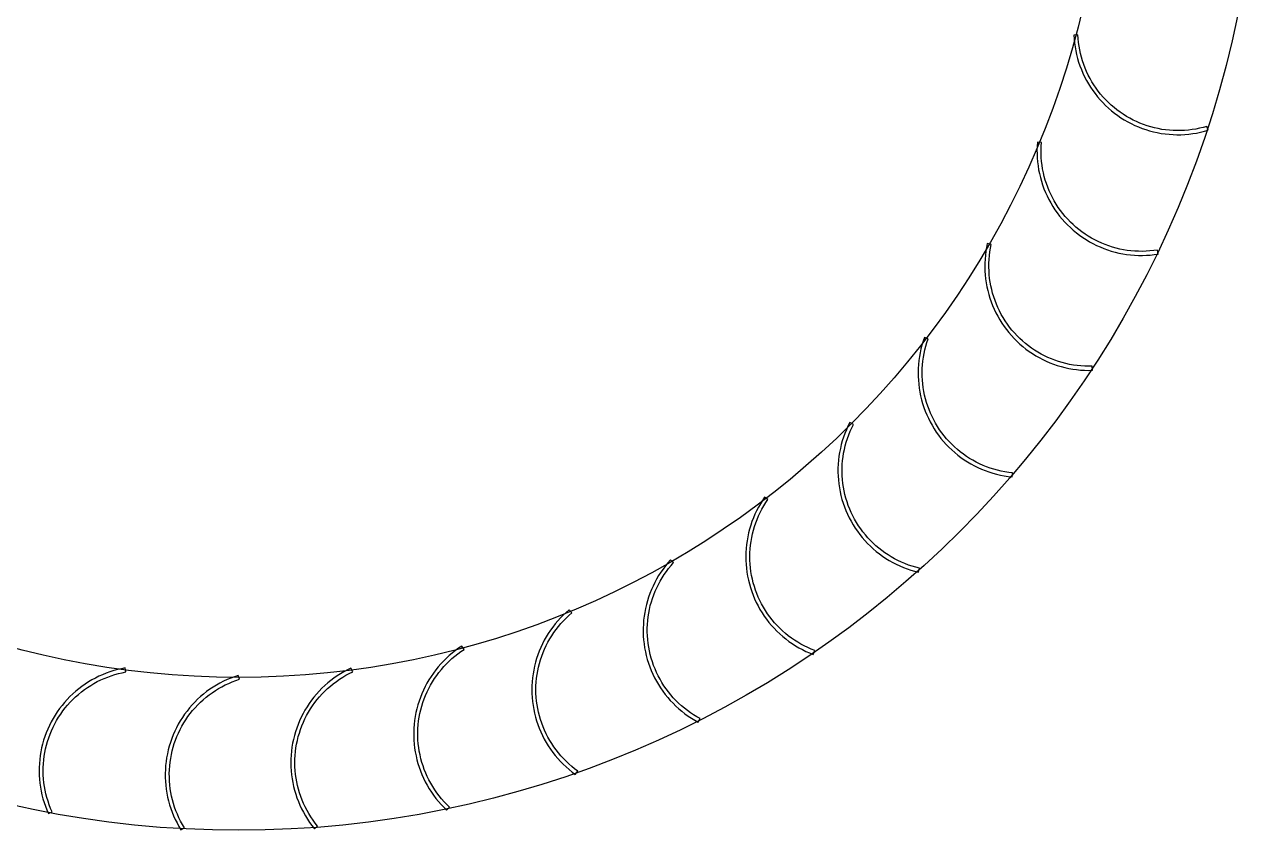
# Model space of a CAD drawing. Extents: x -300 to 300, y -300 to 300.
# Drawn here: x -63 to 300, y -300 to -63 of the extents above; entities that cross this region are included whole.
import ezdxf

# ---------------------------------------------------------------- set-up
doc = ezdxf.new("R2010")
doc.units = 0

msp = doc.modelspace()

# ---------------------------------------------------------------- linework, layer by layer
at = {"layer": 'ALABES'}
for points in [[(245.711657, -66.025028), (245.784457, -67.186375), (245.901257, -68.344125), (246.06189, -69.496612), (246.266124, -70.642175), (246.513665, -71.779167), (246.804157, -72.905951), (247.137181, -74.020905), (247.512259, -75.122424), (247.92885, -76.208923), (248.386355, -77.278837), (248.884115, -78.330627), (249.421414, -79.362779), (249.997478, -80.373807), (250.611479, -81.362256), (251.262532, -82.326703), (251.9497, -83.265759), (252.671994, -84.178074), (253.428375, -85.062334), (254.217754, -85.917266), (255.038995, -86.741639), (255.890914, -87.534268), (256.772287, -88.294011), (257.681845, -89.019774), (258.618278, -89.710513), (259.580239, -90.365234), (260.566342, -90.982994), (261.575169, -91.562904), (262.605268, -92.104129), (263.655155, -92.605891), (264.723319, -93.067467), (265.808224, -93.488192), (266.908306, -93.867462), (268.021984, -94.204729), (269.147654, -94.49951), (270.283695, -94.751378), (271.428472, -94.959973), (272.580339, -95.124993), (273.737636, -95.246202), (274.898697, -95.323424), (276.061853, -95.356548), (277.225427, -95.345527), (278.387746, -95.290377), (279.547137, -95.191177), (280.701931, -95.04807), (281.850465, -94.861261), (282.991086, -94.631021), (284.122152, -94.357679), (285.242037, -94.04163), (284.894259, -92.89313), (283.818191, -93.196814), (282.731377, -93.459461), (281.635383, -93.680694), (280.531786, -93.860193), (279.422174, -93.997701), (278.308145, -94.09302), (277.191301, -94.146013), (276.073252, -94.156602), (274.955605, -94.124774), (273.83997, -94.050573), (272.727953, -93.934107), (271.621154, -93.775543), (270.521166, -93.57511), (269.429573, -93.333096), (268.347945, -93.049849), (267.27784, -92.725777), (266.220799, -92.361346), (265.178341, -91.957082), (264.151969, -91.513565), (263.143159, -91.031435), (262.153364, -90.511385), (261.184007, -89.954164), (260.236485, -89.360574), (259.312162, -88.73147), (258.412367, -88.067756), (257.538396, -87.370388), (256.691506, -86.640371), (255.872918, -85.878754), (255.083809, -85.086634), (254.325315, -84.265152), (253.598527, -83.415489), (252.904493, -82.538868), (252.24421, -81.636553), (251.61863, -80.70984), (251.028652, -79.760065), (250.475127, -78.788593), (249.95885, -77.796825), (249.480565, -76.786186), (249.04096, -75.758132), (248.640668, -74.714143), (248.280265, -73.655721), (247.96027, -72.58439), (247.681144, -71.501692), (247.443288, -70.409185), (247.247045, -69.308442), (247.092697, -68.201047), (246.980466, -67.088594), (246.910515, -65.972685)], [(234.991564, -97.531982), (234.912155, -98.692896), (234.87684, -99.855987), (234.885669, -101.01958), (234.938629, -102.182001), (235.035645, -103.341577), (235.176577, -104.496638), (235.361222, -105.645521), (235.589313, -106.786574), (235.860524, -107.918154), (236.174463, -109.038631), (236.530678, -110.146394), (236.928658, -111.239847), (237.367828, -112.317417), (237.847557, -113.377553), (238.367155, -114.418728), (238.925873, -115.439444), (239.522907, -116.438232), (240.157398, -117.413655), (240.828433, -118.364307), (241.535045, -119.288821), (242.276217, -120.185867), (243.050884, -121.054152), (243.857929, -121.892427), (244.696191, -122.699486), (245.564464, -123.474167), (246.461497, -124.215354), (247.386, -124.921981), (248.336642, -125.593031), (249.312054, -126.227538), (250.310832, -126.824588), (251.33154, -127.383323), (252.372706, -127.902937), (253.432834, -128.382684), (254.510397, -128.821872), (255.603844, -129.219869), (256.711601, -129.576102), (257.832073, -129.890059), (258.963648, -130.161288), (260.104697, -130.389399), (261.253578, -130.574062), (262.408637, -130.715012), (263.568211, -130.812047), (264.730631, -130.865027), (265.894224, -130.873874), (267.057315, -130.838578), (268.218231, -130.759188), (269.375299, -130.635819), (270.526855, -130.468647), (270.331963, -129.28458), (269.225461, -129.44521), (268.113663, -129.563753), (266.998169, -129.640036), (265.880584, -129.673952), (264.762517, -129.66545), (263.645576, -129.614544), (262.531371, -129.521305), (261.421504, -129.38587), (260.317574, -129.208431), (259.221168, -128.989246), (258.133866, -128.728629), (257.057233, -128.426955), (255.992817, -128.08466), (254.942152, -127.702234), (253.906749, -127.28023), (252.888099, -126.819253), (251.887668, -126.319969), (250.906896, -125.783095), (249.947195, -125.209405), (249.009946, -124.599723), (248.096499, -123.954928), (247.208167, -123.275948), (246.346231, -122.56376), (245.511929, -121.819389), (244.706464, -121.043906), (243.930995, -120.238429), (243.186637, -119.404115), (242.474463, -118.542167), (241.795497, -117.653824), (241.150717, -116.740366), (240.541051, -115.803108), (239.967376, -114.843397), (239.430518, -113.862617), (238.93125, -112.862178), (238.47029, -111.84352), (238.048302, -110.808111), (237.665894, -109.757439), (237.323615, -108.693018), (237.021959, -107.616379), (236.76136, -106.529073), (236.542192, -105.432664), (236.364772, -104.328731), (236.229354, -103.218862), (236.136134, -102.104655), (236.085245, -100.987714), (236.076762, -99.869646), (236.110696, -98.752062), (236.186998, -97.636569)], [(220.2507, -127.370136), (220.020441, -128.510754), (219.833614, -129.659285), (219.690488, -130.814076), (219.591269, -131.973465), (219.5361, -133.135783), (219.52506, -134.299358), (219.558166, -135.462513), (219.635369, -136.623576), (219.756559, -137.780875), (219.92156, -138.932744), (220.130136, -140.077525), (220.381987, -141.21357), (220.676749, -142.339245), (221.013998, -143.452928), (221.39325, -144.553017), (221.813958, -145.637928), (222.275516, -146.7061), (222.777261, -147.755995), (223.31847, -148.786102), (223.898363, -149.794939), (224.516107, -150.781052), (225.170812, -151.743023), (225.861536, -152.679468), (226.587285, -153.589037), (227.347013, -154.470423), (228.139628, -155.322355), (228.963988, -156.143609), (229.818907, -156.933002), (230.703155, -157.689397), (231.615458, -158.411706), (232.554503, -159.09889), (233.51894, -159.749958), (234.507378, -160.363975), (235.518397, -160.940056), (236.55054, -161.477371), (237.602322, -161.975148), (238.672229, -162.432671), (239.758721, -162.849279), (240.860234, -163.224375), (241.975182, -163.557417), (243.101962, -163.847928), (244.23895, -164.095487), (245.38451, -164.299739), (246.536994, -164.460391), (247.694742, -164.57721), (248.856088, -164.650029), (250.01936, -164.678743), (251.182885, -164.66331), (251.144211, -163.463934), (250.02621, -163.478763), (248.908451, -163.451172), (247.792542, -163.381202), (246.680091, -163.268954), (245.572699, -163.114588), (244.471959, -162.918327), (243.379456, -162.680453), (242.296762, -162.401309), (241.225436, -162.081297), (240.16702, -161.720877), (239.123038, -161.320568), (238.094991, -160.880947), (237.08436, -160.402645), (236.0926, -159.886352), (235.121138, -159.332811), (234.171372, -158.742818), (233.244669, -158.117222), (232.342364, -157.456925), (231.465755, -156.762876), (230.616104, -156.036075), (229.794634, -155.277568), (229.002527, -154.488446), (228.240924, -153.669845), (227.51092, -152.822944), (226.813566, -151.948962), (226.149867, -151.049156), (225.520777, -150.124822), (224.927203, -149.177291), (224.369998, -148.207925), (223.849964, -147.218121), (223.36785, -146.209304), (222.92435, -145.182924), (222.520103, -144.14046), (222.155689, -143.083412), (221.831635, -142.013302), (221.548405, -140.93167), (221.306409, -139.840073), (221.105993, -138.740082), (220.947447, -137.63328), (220.830999, -136.521261), (220.756817, -135.405625), (220.725006, -134.287978), (220.735614, -133.169928), (220.788625, -132.053086), (220.883962, -130.939058), (221.021488, -129.829449), (221.201005, -128.725854), (221.422256, -127.629864)], [(201.741286, -155.028952), (201.364116, -156.129757), (201.028974, -157.244076), (200.736342, -158.370306), (200.486642, -159.506826), (200.280232, -160.651999), (200.117409, -161.804178), (199.998409, -162.961704), (199.923403, -164.122911), (199.892498, -165.286128), (199.905739, -166.449679), (199.963107, -167.611891), (200.064519, -168.77109), (200.209829, -169.925609), (200.398829, -171.073784), (200.631245, -172.213964), (200.906744, -173.344507), (201.22493, -174.463786), (201.585343, -175.57019), (201.987466, -176.662126), (202.430719, -177.738023), (202.914464, -178.796332), (203.438006, -179.83553), (204.00059, -180.85412), (204.601407, -181.850637), (205.239592, -182.823647), (205.914226, -183.771748), (206.624339, -184.693576), (207.368908, -185.587805), (208.146861, -186.453147), (208.957079, -187.288356), (209.798395, -188.092231), (210.669599, -188.863613), (211.569436, -189.601394), (212.496612, -190.304511), (213.449791, -190.971951), (214.427602, -191.602755), (215.428637, -192.196014), (216.451455, -192.750874), (217.494585, -193.266537), (218.556524, -193.74226), (219.635745, -194.177359), (220.730693, -194.571207), (221.839792, -194.923238), (222.961447, -195.232945), (224.094042, -195.499881), (225.235948, -195.723663), (226.385521, -195.903969), (227.541106, -196.040539), (227.659313, -194.846375), (226.548941, -194.715148), (225.444345, -194.541897), (224.347117, -194.32687), (223.258834, -194.070378), (222.181064, -193.772789), (221.115359, -193.434532), (220.063251, -193.056093), (219.026255, -192.638017), (218.005865, -192.180907), (217.003548, -191.685419), (216.020747, -191.152268), (215.058878, -190.582221), (214.119324, -189.976097), (213.203438, -189.33477), (212.312539, -188.659163), (211.447908, -187.950248), (210.61079, -187.209046), (209.80239, -186.436623), (209.023872, -185.634092), (208.276357, -184.802607), (207.560919, -183.943365), (206.87859, -183.057604), (206.230351, -182.146597), (205.617135, -181.211657), (205.039825, -180.254128), (204.499252, -179.275391), (203.996195, -178.276852), (203.531376, -177.25995), (203.105465, -176.226147), (202.719076, -175.176933), (202.372763, -174.113818), (202.067027, -173.038331), (201.802307, -171.95202), (201.578984, -170.85645), (201.397379, -169.753198), (201.257754, -168.64385), (201.160309, -167.530005), (201.105186, -166.413265), (201.092463, -165.295237), (201.122159, -164.177532), (201.194231, -163.061758), (201.308575, -161.94952), (201.465027, -160.84242), (201.663361, -159.742052), (201.903292, -158.649999), (202.184475, -157.567833), (202.506504, -156.497112), (202.868917, -155.439376)], [(179.780023, -180.03518), (179.262396, -181.077336), (178.784673, -182.138378), (178.347542, -183.216776), (177.951632, -184.310981), (177.597513, -185.419415), (177.285694, -186.540484), (177.016625, -187.672575), (176.790692, -188.814057), (176.608221, -189.963288), (176.469475, -191.118614), (176.374653, -192.278371), (176.323891, -193.44089), (176.317264, -194.604498), (176.354779, -195.76752), (176.436384, -196.928282), (176.561961, -198.085113), (176.731329, -199.236348), (176.944244, -200.38033), (177.2004, -201.515412), (177.499429, -202.639961), (177.840898, -203.752357), (178.224319, -204.851), (178.649137, -205.934308), (179.114742, -207.000722), (179.620464, -208.048708), (180.165575, -209.076755), (180.74929, -210.083385), (181.370768, -211.06715), (182.029116, -212.026631), (182.723386, -212.96045), (183.452578, -213.867261), (184.215643, -214.745759), (185.011482, -215.594681), (185.838951, -216.412803), (186.696857, -217.198948), (187.583966, -217.951985), (188.499001, -218.67083), (189.440646, -219.354448), (190.407544, -220.001855), (191.398303, -220.612119), (192.411499, -221.184362), (193.445672, -221.717761), (194.499334, -222.211546), (195.570968, -222.665008), (196.659032, -223.077494), (197.761959, -223.448411), (198.878162, -223.777223), (200.006035, -224.063459), (200.2791, -222.89494), (199.195356, -222.619904), (198.122825, -222.303956), (197.06305, -221.947552), (196.017557, -221.551205), (194.98785, -221.115484), (193.975413, -220.641018), (192.981703, -220.128489), (192.008148, -219.578635), (191.056152, -218.992248), (190.127084, -218.370171), (189.222282, -217.7133), (188.343048, -217.02258), (187.490647, -216.299005), (186.666307, -215.543618), (185.871213, -214.757505), (185.106511, -213.941798), (184.373302, -213.097671), (183.672639, -212.226339), (183.005533, -211.329057), (182.372943, -210.407115), (181.77578, -209.461841), (181.214903, -208.494595), (180.69112, -207.50677), (180.205185, -206.499788), (179.757796, -205.475097), (179.349599, -204.434174), (178.98118, -203.378515), (178.65307, -202.309642), (178.365742, -201.229091), (178.119608, -200.138419), (177.915023, -199.039196), (177.752281, -197.933003), (177.631618, -196.821434), (177.553206, -195.706087), (177.517158, -194.588568), (177.523526, -193.470487), (177.572301, -192.353451), (177.663414, -191.23907), (177.796731, -190.128947), (177.972063, -189.02468), (178.189156, -187.927859), (178.447698, -186.840061), (178.747317, -185.762854), (179.087581, -184.697787), (179.468001, -183.646394), (179.888029, -182.610188), (180.347061, -181.59066), (180.844436, -180.589278)], [(154.742673, -201.960956), (154.093446, -202.926633), (153.481316, -203.916241), (152.907166, -204.928357), (152.371821, -205.961523), (151.876051, -207.014253), (151.420571, -208.085031), (151.006036, -209.172316), (150.633043, -210.274543), (150.302128, -211.390125), (150.013769, -212.517456), (149.768379, -213.654915), (149.566313, -214.800862), (149.407861, -215.953651), (149.293251, -217.111619), (149.222648, -218.273102), (149.196153, -219.436428), (149.213806, -220.599921), (149.27558, -221.761907), (149.381387, -222.920713), (149.531074, -224.074672), (149.724426, -225.222123), (149.961164, -226.361413), (150.240948, -227.490903), (150.563375, -228.608968), (150.927981, -229.713997), (151.334241, -230.804401), (151.78157, -231.878609), (152.269325, -232.935077), (152.796803, -233.972282), (153.363246, -234.988732), (153.967837, -235.982963), (154.609706, -236.953546), (155.287931, -237.899083), (156.001534, -238.818212), (156.749488, -239.709611), (157.530716, -240.571997), (158.344095, -241.404128), (159.188454, -242.204806), (160.062576, -242.97288), (160.965204, -243.707244), (161.895039, -244.40684), (162.850742, -245.070661), (163.830938, -245.697753), (164.834216, -246.287212), (165.859131, -246.83819), (166.904208, -247.349894), (167.967943, -247.821587), (169.048806, -248.252591), (169.472057, -247.129712), (168.433484, -246.715571), (167.411367, -246.262333), (166.407179, -245.770649), (165.422364, -245.241229), (164.45834, -244.674832), (163.516495, -244.072276), (162.598184, -243.434426), (161.704729, -242.762202), (160.837416, -242.056571), (159.997494, -241.318548), (159.186171, -240.549196), (158.404616, -239.749622), (157.653953, -238.920978), (156.935263, -238.064455), (156.24958, -237.181287), (155.597891, -236.272745), (154.981135, -235.340136), (154.400198, -234.384804), (153.855918, -233.408123), (153.349078, -232.411499), (152.880406, -231.396366), (152.450579, -230.364186), (152.060214, -229.316445), (151.709873, -228.25465), (151.400061, -227.18033), (151.131224, -226.095031), (150.903748, -225.000316), (150.717961, -223.89776), (150.574131, -222.788949), (150.472464, -221.675482), (150.413107, -220.558959), (150.396145, -219.440987), (150.421602, -218.323178), (150.489443, -217.207138), (150.599569, -216.094475), (150.751822, -214.98679), (150.945982, -213.885677), (151.181771, -212.792722), (151.458848, -211.709498), (151.776816, -210.637563), (152.135215, -209.578462), (152.533532, -208.533717), (152.971191, -207.504834), (153.447563, -206.493292), (153.961963, -205.500549), (154.51365, -204.528032), (155.10183, -203.577142), (155.725656, -202.649248)], [(127.057634, -220.431124), (126.287915, -221.303798), (125.551852, -222.205041), (124.850506, -223.133557), (124.184885, -224.088008), (123.555948, -225.06702), (122.9646, -226.069186), (122.411693, -227.093061), (121.898021, -228.137172), (121.424325, -229.200017), (120.991286, -230.280066), (120.599528, -231.375763), (120.249614, -232.485533), (119.942048, -233.607776), (119.677273, -234.740879), (119.45567, -235.88321), (119.277558, -237.033124), (119.143194, -238.188968), (119.05277, -239.349076), (119.006417, -240.511779), (119.004201, -241.675404), (119.046126, -242.838275), (119.132132, -243.998719), (119.262094, -245.155066), (119.435826, -246.30565), (119.653078, -247.448817), (119.913536, -248.58292), (120.216826, -249.706326), (120.562511, -250.81742), (120.950094, -251.914601), (121.379017, -252.996291), (121.848663, -254.060932), (122.358355, -255.106992), (122.90736, -256.132965), (123.494887, -257.137375), (124.120091, -258.118776), (124.782073, -259.075754), (125.479878, -260.006934), (126.212503, -260.910973), (126.978894, -261.786572), (127.777946, -262.63247), (128.608511, -263.447448), (129.469392, -264.230335), (130.35935, -264.980003), (131.277104, -265.695373), (132.221334, -266.375416), (133.190679, -267.019152), (134.183746, -267.625655), (135.199104, -268.194052), (135.7653, -267.136025), (134.789668, -266.589866), (133.835455, -266.007093), (132.904035, -265.388543), (131.996749, -264.735107), (131.114902, -264.047726), (130.259764, -263.327389), (129.432565, -262.575133), (128.634497, -261.79204), (127.866707, -260.979239), (127.130302, -260.137898), (126.426341, -259.269229), (125.755837, -258.374482), (125.119756, -257.454946), (124.519013, -256.511943), (123.954473, -255.546831), (123.426948, -254.560999), (122.937198, -253.555866), (122.485927, -252.532879), (122.073786, -251.493511), (121.701367, -250.439257), (121.369207, -249.371635), (121.077783, -248.292182), (120.827515, -247.202451), (120.618764, -246.104012), (120.451829, -244.998444), (120.326952, -243.88734), (120.244311, -242.772298), (120.204026, -241.654925), (120.206155, -240.536827), (120.250695, -239.419615), (120.337581, -238.304896), (120.466688, -237.194276), (120.637832, -236.089352), (120.850764, -234.991715), (121.10518, -233.902945), (121.400712, -232.824609), (121.736935, -231.75826), (122.113366, -230.705432), (122.529462, -229.667641), (122.984625, -228.64638), (123.478199, -227.643119), (124.009474, -226.659303), (124.577685, -225.696348), (125.182015, -224.755639), (125.821593, -223.838532), (126.495499, -222.946345), (127.202763, -222.080363), (127.942366, -221.241832)], [(97.198603, -235.129654), (96.321562, -235.894394), (95.474161, -236.691851), (94.657619, -237.520879), (93.873112, -238.380284), (93.121769, -239.268828), (92.404671, -240.185233), (91.722851, -241.12818), (91.07729, -242.096312), (90.468917, -243.088234), (89.898609, -244.10252), (89.367185, -245.137709), (88.87541, -246.192311), (88.423994, -247.264808), (88.013584, -248.353657), (87.644773, -249.45729), (87.318091, -250.574119), (87.034008, -251.702535), (86.792933, -252.840916), (86.595214, -253.987622), (86.441133, -255.141003), (86.330915, -256.299398), (86.264716, -257.46114), (86.242633, -258.624557), (86.264698, -259.787975), (86.330877, -260.949718), (86.441077, -262.108115), (86.595138, -263.261499), (86.792839, -264.408208), (87.033896, -265.546592), (87.317961, -266.675013), (87.644625, -267.791847), (88.013418, -268.895486), (88.423809, -269.984342), (88.875209, -271.056847), (89.366966, -272.111457), (89.898373, -273.146654), (90.468665, -274.160949), (91.077022, -275.152881), (91.722567, -276.121023), (92.404372, -277.063981), (93.121455, -277.980398), (93.872783, -278.868955), (94.657276, -279.728372), (95.473805, -280.557413), (96.321193, -281.354884), (97.198221, -282.119638), (98.103628, -282.850574), (99.036109, -283.546639), (99.735561, -282.571567), (98.839564, -281.902735), (97.969582, -281.200398), (97.126867, -280.465565), (96.312633, -279.699295), (95.528052, -278.90269), (94.774252, -278.076898), (94.052319, -277.223106), (93.363293, -276.342544), (92.708164, -275.43648), (92.087875, -274.506217), (91.503321, -273.553094), (90.955341, -272.578483), (90.444726, -271.583788), (89.972209, -270.57044), (89.53847, -269.539897), (89.144135, -268.493644), (88.789771, -267.433185), (88.475888, -266.360047), (88.202938, -265.275776), (87.971313, -264.181931), (87.781346, -263.080087), (87.633313, -261.97183), (87.527425, -260.858756), (87.463834, -259.742466), (87.442633, -258.624567), (87.463852, -257.506669), (87.527461, -256.39038), (87.633367, -255.277307), (87.781419, -254.169053), (87.971403, -253.067212), (88.203045, -251.973371), (88.476014, -250.889104), (88.789914, -249.815971), (89.144296, -248.755518), (89.538648, -247.709271), (89.972402, -246.678735), (90.444936, -245.665395), (90.955568, -244.670708), (91.503563, -243.696106), (92.088133, -242.742993), (92.708436, -241.81274), (93.36358, -240.906686), (94.052621, -240.026135), (94.774568, -239.172356), (95.528381, -238.346575), (96.312975, -237.549983), (97.127221, -236.783727), (97.969948, -236.048907)], [(65.676477, -245.805051), (64.707121, -246.448771), (63.76288, -247.128799), (62.845114, -247.844154), (61.955144, -248.593807), (61.09425, -249.37668), (60.263672, -250.191645), (59.464606, -251.03753), (58.698202, -251.913116), (57.965562, -252.817144), (57.267741, -253.748312), (56.605744, -254.70528), (55.980524, -255.68667), (55.39298, -256.691071), (54.843959, -257.717035), (54.33425, -258.763087), (53.864587, -259.82772), (53.435647, -260.909403), (53.048046, -262.006578), (52.702342, -263.117666), (52.399034, -264.241068), (52.138557, -265.375166), (51.921288, -266.518329), (51.747537, -267.668911), (51.617556, -268.825255), (51.531531, -269.985698), (51.489587, -271.148569), (51.491784, -272.312194), (51.538118, -273.474898), (51.628523, -274.635007), (51.762869, -275.790853), (51.940963, -276.94077), (52.162547, -278.083105), (52.427303, -279.216212), (52.734851, -280.33846), (53.084747, -281.448235), (53.476487, -282.543939), (53.909509, -283.623995), (54.383188, -284.686847), (54.896842, -285.730967), (55.449733, -286.754851), (56.041065, -287.757026), (56.669986, -288.736049), (57.335591, -289.690511), (58.036922, -290.619038), (58.77297, -291.520293), (59.542675, -292.39298), (60.344929, -293.235841), (61.178578, -294.047665), (61.999319, -293.172231), (61.198287, -292.39217), (60.427421, -291.582286), (59.687831, -290.743743), (58.980581, -289.87775), (58.30669, -288.985552), (57.667127, -288.068433), (57.062812, -287.127715), (56.494617, -286.164751), (55.963358, -285.180926), (55.4698, -284.177658), (55.014654, -283.156389), (54.598574, -282.118591), (54.222161, -281.065757), (53.885955, -279.999402), (53.59044, -278.921062), (53.336042, -277.832288), (53.123127, -276.734648), (52.952002, -275.629721), (52.822912, -274.519098), (52.736044, -273.404378), (52.691523, -272.287165), (52.689412, -271.169067), (52.729715, -270.051694), (52.812374, -268.936654), (52.93727, -267.825552), (53.104222, -266.719987), (53.312991, -265.621551), (53.563277, -264.531824), (53.854718, -263.452376), (54.186896, -262.384759), (54.559332, -261.330511), (54.97149, -260.29115), (55.422777, -259.26817), (55.912543, -258.263046), (56.440084, -257.277222), (57.00464, -256.31212), (57.605398, -255.369126), (58.241494, -254.4496), (58.912013, -253.554864), (59.615988, -252.686206), (60.352407, -251.844878), (61.120209, -251.032089), (61.91829, -250.249009), (62.745501, -249.496766), (63.600651, -248.776443), (64.482509, -248.089076), (65.389806, -247.435655), (66.321236, -246.817121)], [(-33.388368, -252.227555), (-34.530277, -252.451319), (-35.662877, -252.718237), (-36.784537, -253.027925), (-37.893642, -253.379938), (-38.988597, -253.773768), (-40.067824, -254.208849), (-41.129771, -254.684555), (-42.172909, -255.200201), (-43.195736, -255.755045), (-44.196781, -256.348288), (-45.174602, -256.979076), (-46.127792, -257.646501), (-47.054979, -258.349602), (-47.954828, -259.087368), (-48.826045, -259.858737), (-49.667374, -260.662598), (-50.477606, -261.497794), (-51.255573, -262.363123), (-52.000156, -263.25734), (-52.710284, -264.179156), (-53.384933, -265.127247), (-54.023134, -266.100246), (-54.623967, -267.096753), (-55.186568, -268.115335), (-55.710127, -269.154524), (-56.193889, -270.212825), (-56.63716, -271.288715), (-57.0393, -272.380644), (-57.399731, -273.487043), (-57.717935, -274.606317), (-57.993452, -275.736855), (-58.225888, -276.877031), (-58.414906, -278.025203), (-58.560235, -279.179719), (-58.661666, -280.338917), (-58.719052, -281.501128), (-58.732312, -282.664679), (-58.701426, -283.827896), (-58.626438, -284.989104), (-58.507457, -286.146632), (-58.344654, -287.298814), (-58.138262, -288.443991), (-57.88858, -289.580515), (-57.595966, -290.706749), (-57.260842, -291.821074), (-56.88369, -292.921884), (-56.465053, -294.007596), (-56.005534, -295.076647), (-54.912254, -294.581936), (-55.353795, -293.554712), (-55.756052, -292.511479), (-56.118448, -291.453738), (-56.44046, -290.383011), (-56.721626, -289.300841), (-56.961539, -288.208784), (-57.159855, -287.108412), (-57.316289, -286.00131), (-57.430615, -284.88907), (-57.502669, -283.773295), (-57.532346, -282.655589), (-57.519606, -281.537562), (-57.464464, -280.420823), (-57.367002, -279.306979), (-57.227359, -278.197634), (-57.045736, -277.094384), (-56.822395, -275.998818), (-56.557657, -274.912512), (-56.251903, -273.837029), (-55.905574, -272.773919), (-55.519167, -271.724712), (-55.09324, -270.690916), (-54.628405, -269.674022), (-54.125331, -268.675491), (-53.584742, -267.696762), (-53.007416, -266.739243), (-52.394185, -265.804313), (-51.745931, -264.893317), (-51.063588, -264.007566), (-50.348137, -263.148336), (-49.600607, -262.316863), (-48.822076, -261.514344), (-48.013664, -260.741935), (-47.176534, -260.000746), (-46.311892, -259.291845), (-45.420982, -258.616252), (-44.505085, -257.974941), (-43.565522, -257.368832), (-42.603643, -256.7988), (-41.620834, -256.265665), (-40.618509, -255.770194), (-39.598111, -255.3131), (-38.561109, -254.895041), (-37.508995, -254.51662), (-36.443283, -254.178379), (-35.365509, -253.880808), (-34.277222, -253.624333), (-33.17999, -253.409324)], [(33.030608, -252.274655), (31.985522, -252.786342), (30.960599, -253.337303), (29.957312, -253.926746), (28.977106, -254.553822), (28.021392, -255.217628), (27.091546, -255.917209), (26.188905, -256.651558), (25.314771, -257.419617), (24.470399, -258.220282), (23.657007, -259.0524), (22.875764, -259.914773), (22.127795, -260.80616), (21.414178, -261.725278), (20.735938, -262.670803), (20.094052, -263.641376), (19.489445, -264.635598), (18.922986, -265.652038), (18.395491, -266.689235), (17.907719, -267.745694), (17.460373, -268.819895), (17.054095, -269.910292), (16.689471, -271.015316), (16.367026, -272.133375), (16.087224, -273.262861), (15.850467, -274.402148), (15.657097, -275.549595), (15.507391, -276.703551), (15.401565, -277.862356), (15.339772, -279.024341), (15.322101, -280.187834), (15.348576, -281.35116), (15.41916, -282.512644), (15.533752, -283.670614), (15.692185, -284.823405), (15.894233, -285.969356), (16.139604, -287.106819), (16.427945, -288.234155), (16.758842, -289.349742), (17.131817, -290.451975), (17.546334, -291.539266), (18.001797, -292.610052), (18.497549, -293.66279), (19.032878, -294.695965), (19.607012, -295.70809), (20.219125, -296.697708), (20.868337, -297.663396), (21.553712, -298.603762), (22.274265, -299.517453), (23.202251, -298.756637), (22.50989, -297.878694), (21.851331, -296.97512), (21.22752, -296.047215), (20.639355, -295.096316), (20.087684, -294.12379), (19.573301, -293.131039), (19.096945, -292.119489), (18.659302, -291.090599), (18.261003, -290.045848), (17.90262, -288.98674), (17.58467, -287.9148), (17.30761, -286.831571), (17.07184, -285.738613), (16.877697, -284.637497), (16.725462, -283.52981), (16.615354, -282.417145), (16.547532, -281.301104), (16.522092, -280.183294), (16.539072, -279.065323), (16.598448, -277.948801), (16.700133, -276.835335), (16.843981, -275.726527), (17.029786, -274.623974), (17.257279, -273.529262), (17.526134, -272.443968), (17.835964, -271.369653), (18.186322, -270.307863), (18.576704, -269.260128), (19.006548, -268.227955), (19.475236, -267.21283), (19.982092, -266.216215), (20.526388, -265.239542), (21.10734, -264.284219), (21.724112, -263.351621), (22.375815, -262.443089), (23.061512, -261.559932), (23.780217, -260.703421), (24.530893, -259.874789), (25.312461, -259.075228), (26.123796, -258.305889), (26.963731, -257.56788), (27.831055, -256.862262), (28.72452, -256.190053), (29.642842, -255.552218), (30.584697, -254.949677), (31.54873, -254.383296), (32.533554, -253.853891), (33.53775, -253.362224)], [(-0.180423, -254.42777), (-1.283357, -254.798668), (-2.371427, -255.211137), (-3.443069, -255.664581), (-4.496739, -256.15835), (-5.53092, -256.691731), (-6.544125, -257.263958), (-7.534895, -257.874206), (-8.501803, -258.521597), (-9.443459, -259.2052), (-10.358506, -259.92403), (-11.245627, -260.677053), (-12.103546, -261.463184), (-12.931028, -262.281293), (-13.726881, -263.130201), (-14.48996, -264.008687), (-15.219167, -264.915486), (-15.913451, -265.849294), (-16.571815, -266.808765), (-17.19331, -267.792519), (-17.777041, -268.79914), (-18.322168, -269.827179), (-18.827907, -270.875155), (-19.29353, -271.941562), (-19.718366, -273.024863), (-20.101804, -274.1235), (-20.443292, -275.235891), (-20.742338, -276.360435), (-20.998513, -277.495513), (-21.211446, -278.639491), (-21.380833, -279.790724), (-21.506429, -280.947553), (-21.588052, -282.108313), (-21.625587, -283.271334), (-21.618978, -284.434943), (-21.568236, -285.597463), (-21.473432, -286.757221), (-21.334705, -287.912549), (-21.152253, -289.061783), (-20.926338, -290.203269), (-20.657287, -291.335364), (-20.345487, -292.456438), (-19.991386, -293.564878), (-19.595493, -294.659089), (-19.15838, -295.737495), (-18.680674, -296.798544), (-18.163064, -297.840709), (-17.606295, -298.862489), (-17.011167, -299.862415), (-15.991814, -299.229234), (-16.563656, -298.268431), (-17.098642, -297.286628), (-17.596, -296.285238), (-18.055016, -295.265703), (-18.475027, -294.22949), (-18.85543, -293.17809), (-19.195677, -292.113018), (-19.495278, -291.035806), (-19.753803, -289.948004), (-19.970878, -288.851179), (-20.146192, -287.746909), (-20.279491, -286.636784), (-20.370586, -285.522401), (-20.419343, -284.405365), (-20.425693, -283.287284), (-20.389627, -282.169766), (-20.311197, -281.05442), (-20.190515, -279.942852), (-20.027756, -278.836662), (-19.823153, -277.737442), (-19.577001, -276.646775), (-19.289655, -275.566229), (-18.961528, -274.497361), (-18.593092, -273.441708), (-18.184878, -272.400791), (-17.737473, -271.376108), (-17.251521, -270.369133), (-16.727722, -269.381317), (-16.166829, -268.41408), (-15.569651, -267.468816), (-14.937046, -266.546884), (-14.269925, -265.649612), (-13.569249, -264.778292), (-12.836025, -263.934177), (-12.07131, -263.118482), (-11.276204, -262.332382), (-10.451851, -261.577008), (-9.599439, -260.853448), (-8.720193, -260.162742), (-7.81538, -259.505886), (-6.886302, -258.883824), (-5.934297, -258.297452), (-4.960734, -257.747614), (-3.967015, -257.235101), (-2.95457, -256.760651), (-1.924857, -256.324948), (-0.879357, -255.928617), (0.180423, -255.57223)]]:
    msp.add_lwpolyline(points, close=True, dxfattribs=at)
at = {"layer": 'D1_REFERENCIA'}
msp.add_circle((0, 0), 255, dxfattribs=at)
at = {"layer": 'D2_REFERENCIA'}
msp.add_circle((0, 0), 300, dxfattribs=at)

doc.saveas('drawing.dxf')
